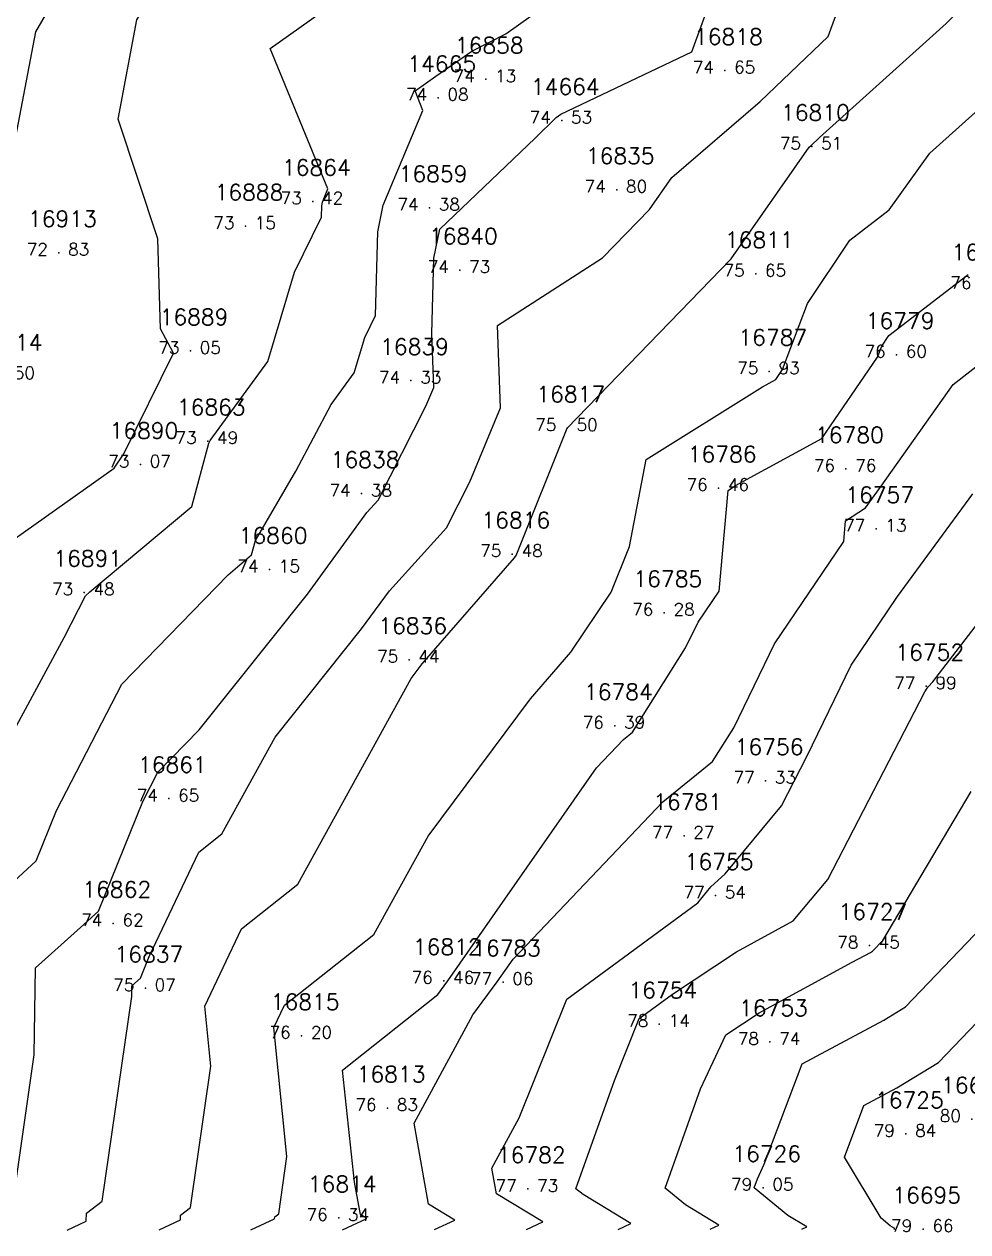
# Model space of a CAD drawing. Header units: millimetres. Extents: x 1412565 to 1412813, y 4931476 to 4931699.
# Drawn here: x 1412592.42 to 1412607.69, y 4931476.32 to 4931495.87 of the extents above; entities that cross this region are included whole.
import ezdxf
from ezdxf.enums import TextEntityAlignment as Align

# ---------------------------------------------------------------- set-up
doc = ezdxf.new("R2010")
doc.units = ezdxf.units.MM
for name, color, linetype in [('CIVIL', 50, 'Continuous'), ('CIVIL-DRAW', 80, 'Continuous'), ('CIVIL-NONAME', 130, 'Continuous'), ('CIVIL-TEXT', 240, 'Continuous'), ('CIVIL-Z', 50, 'Continuous'), ('Tcontours0', 7, 'Continuous'), ('Tcontours1', 7, 'Continuous'), ('Tcontours2', 7, 'Continuous')]:
    doc.layers.add(name, color=color, linetype=linetype)
doc.styles.add('CIVILCADMAIN', font='TXT.SHX')
doc.styles.get("Standard").update_dxf_attribs({"font": 'arial.ttf'})

# ---------------------------------------------------------------- blocks, each defined once
blk = doc.blocks.new('CIVIL-ZZ')
at = {"layer": 'CIVIL-DRAW'}
blk.add_point((0, 0), dxfattribs=at)
at = {"layer": 'CIVIL-NONAME'}
blk.add_attdef('NAME', text='', height=1.8, dxfattribs=at).set_placement((0, 2.1), align=Align.CENTER)
at = {"layer": 'CIVIL-TEXT', "flags": 8}
blk.add_attdef('TEXT', text='', height=2, dxfattribs=at).set_placement((0.2, -3.3), align=Align.CENTER)
at = {"layer": 'CIVIL-Z'}
blk.add_attdef('Z1', text='', height=1.6, dxfattribs=at).set_placement((-0.75, -0.225), align=Align.RIGHT)
blk.add_attdef('Z2', (0.75, -0.225), '', height=1.6, dxfattribs=at)

msp = doc.modelspace()

# ---------------------------------------------------------------- linework, layer by layer
at = {"layer": 'Tcontours0', "elevation": 75}
msp.add_lwpolyline([(1412593.114, 4931476.344), (1412593.422, 4931476.487), (1412593.425, 4931476.616), (1412593.683, 4931476.811), (1412594.159, 4931480.127), (1412594.162, 4931480.301), (1412594.299, 4931480.423), (1412594.443, 4931480.772), (1412595.245, 4931482.463), (1412595.62, 4931482.76), (1412596.483, 4931484.327), (1412597.879, 4931486.078), (1412598.33, 4931486.697), (1412599.255, 4931487.718), (1412599.635, 4931488.463), (1412600.129, 4931489.659), (1412600.08, 4931490.992), (1412601.781, 4931492.087), (1412602.539, 4931492.87), (1412602.9, 4931493.387), (1412604.334, 4931494.619), (1412605.435, 4931495.675), (1412606.073, 4931497.438)], dxfattribs=at)
at = {"layer": 'Tcontours1'}
for points, elevation in [([(1412592.277, 4931487.551), (1412593.877, 4931488.684), (1412594.03, 4931488.916), (1412594.836, 4931490.543), (1412594.626, 4931490.941), (1412594.584, 4931492.398), (1412593.938, 4931494.335), (1412594.244, 4931495.94), (1412594.349, 4931496.122), (1412595.49, 4931497.85), (1412595.009, 4931502.071), (1412594.974, 4931502.275), (1412594.906, 4931502.84), (1412594.62, 4931504.447), (1412593.98, 4931505.691), (1412593.521, 4931507.639), (1412592.647, 4931508.608), (1412591.989, 4931509.127)], 73), ([(1412591.125, 4931480.954), (1412592.614, 4931482.323), (1412592.944, 4931483.136), (1412593.999, 4931485.186), (1412595.718, 4931486.957), (1412596.1, 4931487.276), (1412596.163, 4931487.513), (1412596.817, 4931488.633), (1412597.387, 4931489.715), (1412597.76, 4931490.224), (1412597.931, 4931490.799), (1412598.103, 4931491.152), (1412598.144, 4931492.509), (1412598.232, 4931492.94), (1412598.874, 4931494.476), (1412598.745, 4931494.79), (1412599.083, 4931495.031), (1412599.665, 4931495.436), (1412600.217, 4931495.717), (1412600.83, 4931496.154)], 74), ([(1412596.088, 4931476.347), (1412596.473, 4931476.527), (1412596.474, 4931476.559), (1412596.539, 4931476.609), (1412596.672, 4931477.536), (1412596.462, 4931479.626), (1412596.633, 4931479.985), (1412598.079, 4931481.13), (1412598.957, 4931482.725), (1412600.613, 4931484.949), (1412601.269, 4931485.701), (1412601.919, 4931486.673), (1412602.216, 4931487.413), (1412602.486, 4931488.825), (1412604.372, 4931490), (1412604.585, 4931490.117), (1412604.695, 4931490.278), (1412605.1, 4931491.347), (1412605.786, 4931492.375), (1412606.422, 4931492.865), (1412607.078, 4931493.781), (1412608.126, 4931494.723)], 76), ([(1412599.061, 4931476.351), (1412599.391, 4931476.504), (1412598.963, 4931476.763), (1412598.729, 4931478.073), (1412599.682, 4931479.828), (1412600.074, 4931480.362), (1412600.332, 4931480.732), (1412602.756, 4931483.276), (1412603.563, 4931483.932), (1412603.905, 4931484.475), (1412604.565, 4931485.839), (1412605.685, 4931487.492), (1412605.715, 4931487.828), (1412606.038, 4931488.041), (1412606.291, 4931488.392), (1412607.457, 4931490.039), (1412608.438, 4931490.801)], 77), ([(1412602.034, 4931476.354), (1412602.24, 4931476.45), (1412601.465, 4931476.919), (1412601.349, 4931477.014), (1412601.973, 4931478.768), (1412602.372, 4931479.768), (1412602.912, 4931480.165), (1412603.947, 4931480.851), (1412604.869, 4931481.351), (1412605.425, 4931482.023), (1412607, 4931485.059), (1412607.034, 4931485.117), (1412607.05, 4931485.141), (1412607.129, 4931485.221), (1412609.828, 4931488.736)], 78), ([(1412605.008, 4931476.358), (1412605.089, 4931476.396), (1412604.781, 4931476.582), (1412604.236, 4931477.029), (1412604.288, 4931477.176), (1412604.398, 4931477.411), (1412605.01, 4931479.038), (1412606.333, 4931479.743), (1412606.685, 4931479.959), (1412608.417, 4931481.768)], 79)]:
    msp.add_lwpolyline(points, dxfattribs=dict(at, elevation=elevation))
at = {"layer": 'Tcontours2'}
for points, elevation in [([(1412591.555, 4931483.15), (1412593.066, 4931485.938), (1412593.413, 4931486.613), (1412593.48, 4931486.681), (1412595.132, 4931488.063), (1412595.405, 4931489.088), (1412595.418, 4931489.11), (1412595.429, 4931489.132), (1412596.365, 4931490.411), (1412596.795, 4931491.858), (1412597.23, 4931492.745), (1412597.235, 4931492.932), (1412597.248, 4931492.992), (1412597.336, 4931493.204), (1412596.403, 4931495.48), (1412598.46, 4931496.947), (1412598.62, 4931497.109), (1412599.188, 4931500.161), (1412599.117, 4931500.468), (1412598.624, 4931503.615), (1412598.389, 4931504.033), (1412596.927, 4931505.39), (1412596.66, 4931508.513)], 73.5), ([(1412588.715, 4931484.819), (1412588.771, 4931485.077), (1412589.172, 4931485.91), (1412590.673, 4931488.027), (1412590.646, 4931488.566), (1412592.1, 4931490.17), (1412591.438, 4931491.969), (1412591.811, 4931493.082), (1412592.282, 4931494.047), (1412592.607, 4931495.748), (1412593.114, 4931496.63), (1412593.179, 4931496.727), (1412593.088, 4931498.929), (1412592.9, 4931500.577), (1412592.737, 4931501.507), (1412592.593, 4931502.708), (1412591.888, 4931503.1), (1412591.1, 4931505.093), (1412590.945, 4931505.975), (1412590.017, 4931506.609), (1412589.392, 4931507.103), (1412588.434, 4931506.524)], 72.5), ([(1412592.255, 4931476.912), (1412592.58, 4931479.179), (1412592.604, 4931480.593), (1412593.331, 4931481.241), (1412593.619, 4931481.506), (1412594.341, 4931483.285), (1412594.584, 4931483.758), (1412595.249, 4931484.443), (1412597.003, 4931486.644), (1412597.967, 4931487.965), (1412598.146, 4931488.163), (1412598.922, 4931489.685), (1412599.048, 4931489.988), (1412599.016, 4931490.861), (1412599.052, 4931492.085), (1412599.148, 4931492.554), (1412600.692, 4931494.028), (1412601.028, 4931494.36), (1412601.104, 4931494.414), (1412603.224, 4931495.425), (1412604.565, 4931499.098)], 74.5), ([(1412594.601, 4931476.346), (1412594.947, 4931476.507), (1412594.949, 4931476.587), (1412595.111, 4931476.71), (1412595.44, 4931479), (1412595.343, 4931479.967), (1412595.939, 4931481.224), (1412596.85, 4931481.945), (1412598.683, 4931485.274), (1412598.86, 4931485.512), (1412600.356, 4931487.229), (1412600.381, 4931487.266), (1412601.21, 4931489.33), (1412603.863, 4931492.07), (1412605.125, 4931493.88), (1412605.154, 4931493.904), (1412605.291, 4931494.036), (1412607.345, 4931495.882), (1412607.992, 4931496.538)], 75.5), ([(1412597.574, 4931476.349), (1412597.966, 4931476.531), (1412597.862, 4931476.594), (1412597.768, 4931477.121), (1412597.572, 4931478.933), (1412599.112, 4931480.157), (1412599.274, 4931480.379), (1412601.683, 4931483.829), (1412602.12, 4931484.287), (1412602.266, 4931484.406), (1412603.124, 4931485.77), (1412603.326, 4931486.187), (1412603.668, 4931486.692), (1412603.812, 4931488.321), (1412603.935, 4931488.401), (1412605.332, 4931489.165), (1412606.233, 4931490.48), (1412606.3, 4931490.658), (1412606.414, 4931490.829), (1412607.7, 4931491.818)], 76.5), ([(1412600.548, 4931476.352), (1412600.815, 4931476.477), (1412600.064, 4931476.932), (1412599.99, 4931477.345), (1412600.433, 4931478.16), (1412601.201, 4931480.083), (1412603.323, 4931481.643), (1412603.534, 4931481.904), (1412603.764, 4931482.114), (1412604.675, 4931483.215), (1412605.09, 4931484.014), (1412605.805, 4931485.491), (1412606.558, 4931486.603), (1412607.773, 4931488.264)], 77.5), ([(1412603.521, 4931476.356), (1412603.665, 4931476.423), (1412603.123, 4931476.751), (1412602.792, 4931477.022), (1412603.365, 4931478.632), (1412603.774, 4931479.506), (1412604.314, 4931479.864), (1412605.822, 4931480.681), (1412606.121, 4931480.84), (1412606.153, 4931480.86), (1412606.32, 4931481.034), (1412607.746, 4931483.445)], 78.5), ([(1412606.494, 4931476.359), (1412606.514, 4931476.369), (1412606.439, 4931476.414), (1412606.291, 4931476.536), (1412605.696, 4931477.526), (1412606.01, 4931478.361), (1412606.546, 4931478.646), (1412607.217, 4931479.059), (1412608.092, 4931479.972)], 79.5)]:
    msp.add_lwpolyline(points, dxfattribs=dict(at, elevation=elevation))

# ---------------------------------------------------------------- block references
at = {"layer": 'CIVIL'}
ref = msp.add_blockref('CIVIL-ZZ', (1412603.76, 4931495.12, 74.65), dxfattribs=dict(at, xscale=0.2, yscale=0.2))
ref.add_attrib('Z2', '65', (1412603.91, 4931495.075), dxfattribs={"layer": 'CIVIL-Z', "height": 0.2, "style": 'CIVILCADMAIN'})
ref.add_attrib('Z1', '74', (1412603.24, 4931495.075), dxfattribs={"layer": 'CIVIL-Z', "height": 0.2, "style": 'CIVILCADMAIN'})
ref.add_attrib('NAME', '16818', (1412603.26, 4931495.54), dxfattribs={"layer": 'CIVIL-NONAME', "height": 0.26, "style": 'CIVILCADMAIN'})
ref = msp.add_blockref('CIVIL-ZZ', (1412599.89, 4931494.98, 74.13), dxfattribs=dict(at, xscale=0.2, yscale=0.2))
ref.add_attrib('Z2', '13', (1412600.04, 4931494.935), dxfattribs={"layer": 'CIVIL-Z', "height": 0.2, "style": 'CIVILCADMAIN'})
ref.add_attrib('Z1', '74', (1412599.37, 4931494.935), dxfattribs={"layer": 'CIVIL-Z', "height": 0.2, "style": 'CIVILCADMAIN'})
ref.add_attrib('NAME', '16858', (1412599.39, 4931495.4), dxfattribs={"layer": 'CIVIL-NONAME', "height": 0.26, "style": 'CIVILCADMAIN'})
ref = msp.add_blockref('CIVIL-ZZ', (1412599.12, 4931494.68, 74.08), dxfattribs=dict(at, xscale=0.2, yscale=0.2))
ref.add_attrib('Z2', '08', (1412599.27, 4931494.635), dxfattribs={"layer": 'CIVIL-Z', "height": 0.2, "style": 'CIVILCADMAIN'})
ref.add_attrib('Z1', '74', (1412598.6, 4931494.635), dxfattribs={"layer": 'CIVIL-Z', "height": 0.2, "style": 'CIVILCADMAIN'})
ref.add_attrib('NAME', '14665', (1412598.62, 4931495.1), dxfattribs={"layer": 'CIVIL-NONAME', "height": 0.26, "style": 'CIVILCADMAIN'})
ref = msp.add_blockref('CIVIL-ZZ', (1412601.12, 4931494.31, 74.53), dxfattribs=dict(at, xscale=0.2, yscale=0.2))
ref.add_attrib('Z2', '53', (1412601.27, 4931494.265), dxfattribs={"layer": 'CIVIL-Z', "height": 0.2, "style": 'CIVILCADMAIN'})
ref.add_attrib('Z1', '74', (1412600.6, 4931494.265), dxfattribs={"layer": 'CIVIL-Z', "height": 0.2, "style": 'CIVILCADMAIN'})
ref.add_attrib('NAME', '14664', (1412600.62, 4931494.73), dxfattribs={"layer": 'CIVIL-NONAME', "height": 0.26, "style": 'CIVILCADMAIN'})
ref = msp.add_blockref('CIVIL-ZZ', (1412605.17, 4931493.89, 75.51), dxfattribs=dict(at, xscale=0.2, yscale=0.2))
ref.add_attrib('Z2', '51', (1412605.32, 4931493.845), dxfattribs={"layer": 'CIVIL-Z', "height": 0.2, "style": 'CIVILCADMAIN'})
ref.add_attrib('Z1', '75', (1412604.65, 4931493.845), dxfattribs={"layer": 'CIVIL-Z', "height": 0.2, "style": 'CIVILCADMAIN'})
ref.add_attrib('NAME', '16810', (1412604.67, 4931494.31), dxfattribs={"layer": 'CIVIL-NONAME', "height": 0.26, "style": 'CIVILCADMAIN'})
ref = msp.add_blockref('CIVIL-ZZ', (1412602.01, 4931493.19, 74.8), dxfattribs=dict(at, xscale=0.2, yscale=0.2))
ref.add_attrib('Z2', '80', (1412602.16, 4931493.145), dxfattribs={"layer": 'CIVIL-Z', "height": 0.2, "style": 'CIVILCADMAIN'})
ref.add_attrib('Z1', '74', (1412601.49, 4931493.145), dxfattribs={"layer": 'CIVIL-Z', "height": 0.2, "style": 'CIVILCADMAIN'})
ref.add_attrib('NAME', '16835', (1412601.51, 4931493.61), dxfattribs={"layer": 'CIVIL-NONAME', "height": 0.26, "style": 'CIVILCADMAIN'})
ref = msp.add_blockref('CIVIL-ZZ', (1412597.09, 4931493, 73.42), dxfattribs=dict(at, xscale=0.2, yscale=0.2))
ref.add_attrib('Z2', '42', (1412597.24, 4931492.955), dxfattribs={"layer": 'CIVIL-Z', "height": 0.2, "style": 'CIVILCADMAIN'})
ref.add_attrib('Z1', '73', (1412596.57, 4931492.955), dxfattribs={"layer": 'CIVIL-Z', "height": 0.2, "style": 'CIVILCADMAIN'})
ref.add_attrib('NAME', '16864', (1412596.59, 4931493.42), dxfattribs={"layer": 'CIVIL-NONAME', "height": 0.26, "style": 'CIVILCADMAIN'})
ref = msp.add_blockref('CIVIL-ZZ', (1412598.98, 4931492.9, 74.38), dxfattribs=dict(at, xscale=0.2, yscale=0.2))
ref.add_attrib('Z2', '38', (1412599.13, 4931492.855), dxfattribs={"layer": 'CIVIL-Z', "height": 0.2, "style": 'CIVILCADMAIN'})
ref.add_attrib('Z1', '74', (1412598.46, 4931492.855), dxfattribs={"layer": 'CIVIL-Z', "height": 0.2, "style": 'CIVILCADMAIN'})
ref.add_attrib('NAME', '16859', (1412598.48, 4931493.32), dxfattribs={"layer": 'CIVIL-NONAME', "height": 0.26, "style": 'CIVILCADMAIN'})
ref = msp.add_blockref('CIVIL-ZZ', (1412596, 4931492.6, 73.15), dxfattribs=dict(at, xscale=0.2, yscale=0.2))
ref.add_attrib('Z2', '15', (1412596.15, 4931492.555), dxfattribs={"layer": 'CIVIL-Z', "height": 0.2, "style": 'CIVILCADMAIN'})
ref.add_attrib('Z1', '73', (1412595.48, 4931492.555), dxfattribs={"layer": 'CIVIL-Z', "height": 0.2, "style": 'CIVILCADMAIN'})
ref.add_attrib('NAME', '16888', (1412595.5, 4931493.02), dxfattribs={"layer": 'CIVIL-NONAME', "height": 0.26, "style": 'CIVILCADMAIN'})
ref = msp.add_blockref('CIVIL-ZZ', (1412592.98, 4931492.17, 72.83), dxfattribs=dict(at, xscale=0.2, yscale=0.2))
ref.add_attrib('Z2', '83', (1412593.13, 4931492.125), dxfattribs={"layer": 'CIVIL-Z', "height": 0.2, "style": 'CIVILCADMAIN'})
ref.add_attrib('Z1', '72', (1412592.46, 4931492.125), dxfattribs={"layer": 'CIVIL-Z', "height": 0.2, "style": 'CIVILCADMAIN'})
ref.add_attrib('NAME', '16913', (1412592.48, 4931492.59), dxfattribs={"layer": 'CIVIL-NONAME', "height": 0.26, "style": 'CIVILCADMAIN'})
ref = msp.add_blockref('CIVIL-ZZ', (1412599.47, 4931491.89, 74.73), dxfattribs=dict(at, xscale=0.2, yscale=0.2))
ref.add_attrib('Z2', '73', (1412599.62, 4931491.845), dxfattribs={"layer": 'CIVIL-Z', "height": 0.2, "style": 'CIVILCADMAIN'})
ref.add_attrib('Z1', '74', (1412598.95, 4931491.845), dxfattribs={"layer": 'CIVIL-Z', "height": 0.2, "style": 'CIVILCADMAIN'})
ref.add_attrib('NAME', '16840', (1412598.97, 4931492.31), dxfattribs={"layer": 'CIVIL-NONAME', "height": 0.26, "style": 'CIVILCADMAIN'})
ref = msp.add_blockref('CIVIL-ZZ', (1412604.26, 4931491.83, 75.65), dxfattribs=dict(at, xscale=0.2, yscale=0.2))
ref.add_attrib('Z2', '65', (1412604.41, 4931491.785), dxfattribs={"layer": 'CIVIL-Z', "height": 0.2, "style": 'CIVILCADMAIN'})
ref.add_attrib('Z1', '75', (1412603.74, 4931491.785), dxfattribs={"layer": 'CIVIL-Z', "height": 0.2, "style": 'CIVILCADMAIN'})
ref.add_attrib('NAME', '16811', (1412603.76, 4931492.25), dxfattribs={"layer": 'CIVIL-NONAME', "height": 0.26, "style": 'CIVILCADMAIN'})
ref = msp.add_blockref('CIVIL-ZZ', (1412607.93, 4931491.63, 76.59), dxfattribs=dict(at, xscale=0.2, yscale=0.2))
ref.add_attrib('Z2', '59', (1412608.08, 4931491.585), dxfattribs={"layer": 'CIVIL-Z', "height": 0.2, "style": 'CIVILCADMAIN'})
ref.add_attrib('Z1', '76', (1412607.41, 4931491.585), dxfattribs={"layer": 'CIVIL-Z', "height": 0.2, "style": 'CIVILCADMAIN'})
ref.add_attrib('NAME', '16758', (1412607.43, 4931492.05), dxfattribs={"layer": 'CIVIL-NONAME', "height": 0.26, "style": 'CIVILCADMAIN'})
ref = msp.add_blockref('CIVIL-ZZ', (1412595.11, 4931490.58, 73.05), dxfattribs=dict(at, xscale=0.2, yscale=0.2))
ref.add_attrib('Z2', '05', (1412595.26, 4931490.535), dxfattribs={"layer": 'CIVIL-Z', "height": 0.2, "style": 'CIVILCADMAIN'})
ref.add_attrib('Z1', '73', (1412594.59, 4931490.535), dxfattribs={"layer": 'CIVIL-Z', "height": 0.2, "style": 'CIVILCADMAIN'})
ref.add_attrib('NAME', '16889', (1412594.61, 4931491), dxfattribs={"layer": 'CIVIL-NONAME', "height": 0.26, "style": 'CIVILCADMAIN'})
ref = msp.add_blockref('CIVIL-ZZ', (1412606.54, 4931490.52, 76.6), dxfattribs=dict(at, xscale=0.2, yscale=0.2))
ref.add_attrib('Z2', '60', (1412606.69, 4931490.475), dxfattribs={"layer": 'CIVIL-Z', "height": 0.2, "style": 'CIVILCADMAIN'})
ref.add_attrib('Z1', '76', (1412606.02, 4931490.475), dxfattribs={"layer": 'CIVIL-Z', "height": 0.2, "style": 'CIVILCADMAIN'})
ref.add_attrib('NAME', '16779', (1412606.04, 4931490.94), dxfattribs={"layer": 'CIVIL-NONAME', "height": 0.26, "style": 'CIVILCADMAIN'})
ref = msp.add_blockref('CIVIL-ZZ', (1412604.48, 4931490.25, 75.93), dxfattribs=dict(at, xscale=0.2, yscale=0.2))
ref.add_attrib('Z2', '93', (1412604.63, 4931490.205), dxfattribs={"layer": 'CIVIL-Z', "height": 0.2, "style": 'CIVILCADMAIN'})
ref.add_attrib('Z1', '75', (1412603.96, 4931490.205), dxfattribs={"layer": 'CIVIL-Z', "height": 0.2, "style": 'CIVILCADMAIN'})
ref.add_attrib('NAME', '16787', (1412603.98, 4931490.67), dxfattribs={"layer": 'CIVIL-NONAME', "height": 0.26, "style": 'CIVILCADMAIN'})
ref = msp.add_blockref('CIVIL-ZZ', (1412592.1, 4931490.17, 72.5), dxfattribs=dict(at, xscale=0.2, yscale=0.2))
ref.add_attrib('Z2', '50', (1412592.25, 4931490.125), dxfattribs={"layer": 'CIVIL-Z', "height": 0.2, "style": 'CIVILCADMAIN'})
ref.add_attrib('Z1', '72', (1412591.58, 4931490.125), dxfattribs={"layer": 'CIVIL-Z', "height": 0.2, "style": 'CIVILCADMAIN'})
ref.add_attrib('NAME', '16914', (1412591.6, 4931490.59), dxfattribs={"layer": 'CIVIL-NONAME', "height": 0.26, "style": 'CIVILCADMAIN'})
ref = msp.add_blockref('CIVIL-ZZ', (1412598.68, 4931490.1, 74.33), dxfattribs=dict(at, xscale=0.2, yscale=0.2))
ref.add_attrib('Z2', '33', (1412598.83, 4931490.055), dxfattribs={"layer": 'CIVIL-Z', "height": 0.2, "style": 'CIVILCADMAIN'})
ref.add_attrib('Z1', '74', (1412598.16, 4931490.055), dxfattribs={"layer": 'CIVIL-Z', "height": 0.2, "style": 'CIVILCADMAIN'})
ref.add_attrib('NAME', '16839', (1412598.18, 4931490.52), dxfattribs={"layer": 'CIVIL-NONAME', "height": 0.26, "style": 'CIVILCADMAIN'})
ref = msp.add_blockref('CIVIL-ZZ', (1412601.21, 4931489.33, 75.5), dxfattribs=dict(at, xscale=0.2, yscale=0.2))
ref.add_attrib('Z2', '50', (1412601.36, 4931489.285), dxfattribs={"layer": 'CIVIL-Z', "height": 0.2, "style": 'CIVILCADMAIN'})
ref.add_attrib('Z1', '75', (1412600.69, 4931489.285), dxfattribs={"layer": 'CIVIL-Z', "height": 0.2, "style": 'CIVILCADMAIN'})
ref.add_attrib('NAME', '16817', (1412600.71, 4931489.75), dxfattribs={"layer": 'CIVIL-NONAME', "height": 0.26, "style": 'CIVILCADMAIN'})
ref = msp.add_blockref('CIVIL-ZZ', (1412595.39, 4931489.12, 73.49), dxfattribs=dict(at, xscale=0.2, yscale=0.2))
ref.add_attrib('Z2', '49', (1412595.54, 4931489.075), dxfattribs={"layer": 'CIVIL-Z', "height": 0.2, "style": 'CIVILCADMAIN'})
ref.add_attrib('Z1', '73', (1412594.87, 4931489.075), dxfattribs={"layer": 'CIVIL-Z', "height": 0.2, "style": 'CIVILCADMAIN'})
ref.add_attrib('NAME', '16863', (1412594.89, 4931489.54), dxfattribs={"layer": 'CIVIL-NONAME', "height": 0.26, "style": 'CIVILCADMAIN'})
ref = msp.add_blockref('CIVIL-ZZ', (1412594.3, 4931488.74, 73.07), dxfattribs=dict(at, xscale=0.2, yscale=0.2))
ref.add_attrib('Z2', '07', (1412594.45, 4931488.695), dxfattribs={"layer": 'CIVIL-Z', "height": 0.2, "style": 'CIVILCADMAIN'})
ref.add_attrib('Z1', '73', (1412593.78, 4931488.695), dxfattribs={"layer": 'CIVIL-Z', "height": 0.2, "style": 'CIVILCADMAIN'})
ref.add_attrib('NAME', '16890', (1412593.8, 4931489.16), dxfattribs={"layer": 'CIVIL-NONAME', "height": 0.26, "style": 'CIVILCADMAIN'})
ref = msp.add_blockref('CIVIL-ZZ', (1412605.72, 4931488.67, 76.76), dxfattribs=dict(at, xscale=0.2, yscale=0.2))
ref.add_attrib('Z2', '76', (1412605.87, 4931488.625), dxfattribs={"layer": 'CIVIL-Z', "height": 0.2, "style": 'CIVILCADMAIN'})
ref.add_attrib('Z1', '76', (1412605.2, 4931488.625), dxfattribs={"layer": 'CIVIL-Z', "height": 0.2, "style": 'CIVILCADMAIN'})
ref.add_attrib('NAME', '16780', (1412605.22, 4931489.09), dxfattribs={"layer": 'CIVIL-NONAME', "height": 0.26, "style": 'CIVILCADMAIN'})
ref = msp.add_blockref('CIVIL-ZZ', (1412597.88, 4931488.27, 74.38), dxfattribs=dict(at, xscale=0.2, yscale=0.2))
ref.add_attrib('Z2', '38', (1412598.03, 4931488.225), dxfattribs={"layer": 'CIVIL-Z', "height": 0.2, "style": 'CIVILCADMAIN'})
ref.add_attrib('Z1', '74', (1412597.36, 4931488.225), dxfattribs={"layer": 'CIVIL-Z', "height": 0.2, "style": 'CIVILCADMAIN'})
ref.add_attrib('NAME', '16838', (1412597.38, 4931488.69), dxfattribs={"layer": 'CIVIL-NONAME', "height": 0.26, "style": 'CIVILCADMAIN'})
ref = msp.add_blockref('CIVIL-ZZ', (1412603.66, 4931488.36, 76.46), dxfattribs=dict(at, xscale=0.2, yscale=0.2))
ref.add_attrib('Z2', '46', (1412603.81, 4931488.315), dxfattribs={"layer": 'CIVIL-Z', "height": 0.2, "style": 'CIVILCADMAIN'})
ref.add_attrib('Z1', '76', (1412603.14, 4931488.315), dxfattribs={"layer": 'CIVIL-Z', "height": 0.2, "style": 'CIVILCADMAIN'})
ref.add_attrib('NAME', '16786', (1412603.16, 4931488.78), dxfattribs={"layer": 'CIVIL-NONAME', "height": 0.26, "style": 'CIVILCADMAIN'})
ref = msp.add_blockref('CIVIL-ZZ', (1412606.21, 4931487.7, 77.13), dxfattribs=dict(at, xscale=0.2, yscale=0.2))
ref.add_attrib('Z2', '13', (1412606.36, 4931487.655), dxfattribs={"layer": 'CIVIL-Z', "height": 0.2, "style": 'CIVILCADMAIN'})
ref.add_attrib('Z1', '77', (1412605.69, 4931487.655), dxfattribs={"layer": 'CIVIL-Z', "height": 0.2, "style": 'CIVILCADMAIN'})
ref.add_attrib('NAME', '16757', (1412605.71, 4931488.12), dxfattribs={"layer": 'CIVIL-NONAME', "height": 0.26, "style": 'CIVILCADMAIN'})
ref = msp.add_blockref('CIVIL-ZZ', (1412600.32, 4931487.29, 75.48), dxfattribs=dict(at, xscale=0.2, yscale=0.2))
ref.add_attrib('Z2', '48', (1412600.47, 4931487.245), dxfattribs={"layer": 'CIVIL-Z', "height": 0.2, "style": 'CIVILCADMAIN'})
ref.add_attrib('Z1', '75', (1412599.8, 4931487.245), dxfattribs={"layer": 'CIVIL-Z', "height": 0.2, "style": 'CIVILCADMAIN'})
ref.add_attrib('NAME', '16816', (1412599.82, 4931487.71), dxfattribs={"layer": 'CIVIL-NONAME', "height": 0.26, "style": 'CIVILCADMAIN'})
ref = msp.add_blockref('CIVIL-ZZ', (1412596.39, 4931487.04, 74.15), dxfattribs=dict(at, xscale=0.2, yscale=0.2))
ref.add_attrib('Z2', '15', (1412596.54, 4931486.995), dxfattribs={"layer": 'CIVIL-Z', "height": 0.2, "style": 'CIVILCADMAIN'})
ref.add_attrib('Z1', '74', (1412595.87, 4931486.995), dxfattribs={"layer": 'CIVIL-Z', "height": 0.2, "style": 'CIVILCADMAIN'})
ref.add_attrib('NAME', '16860', (1412595.89, 4931487.46), dxfattribs={"layer": 'CIVIL-NONAME', "height": 0.26, "style": 'CIVILCADMAIN'})
ref = msp.add_blockref('CIVIL-ZZ', (1412593.39, 4931486.67, 73.48), dxfattribs=dict(at, xscale=0.2, yscale=0.2))
ref.add_attrib('Z2', '48', (1412593.54, 4931486.625), dxfattribs={"layer": 'CIVIL-Z', "height": 0.2, "style": 'CIVILCADMAIN'})
ref.add_attrib('Z1', '73', (1412592.87, 4931486.625), dxfattribs={"layer": 'CIVIL-Z', "height": 0.2, "style": 'CIVILCADMAIN'})
ref.add_attrib('NAME', '16891', (1412592.89, 4931487.09), dxfattribs={"layer": 'CIVIL-NONAME', "height": 0.26, "style": 'CIVILCADMAIN'})
ref = msp.add_blockref('CIVIL-ZZ', (1412602.78, 4931486.34, 76.28), dxfattribs=dict(at, xscale=0.2, yscale=0.2))
ref.add_attrib('Z2', '28', (1412602.93, 4931486.295), dxfattribs={"layer": 'CIVIL-Z', "height": 0.2, "style": 'CIVILCADMAIN'})
ref.add_attrib('Z1', '76', (1412602.26, 4931486.295), dxfattribs={"layer": 'CIVIL-Z', "height": 0.2, "style": 'CIVILCADMAIN'})
ref.add_attrib('NAME', '16785', (1412602.28, 4931486.76), dxfattribs={"layer": 'CIVIL-NONAME', "height": 0.26, "style": 'CIVILCADMAIN'})
ref = msp.add_blockref('CIVIL-ZZ', (1412598.65, 4931485.58, 75.44), dxfattribs=dict(at, xscale=0.2, yscale=0.2))
ref.add_attrib('Z2', '44', (1412598.8, 4931485.535), dxfattribs={"layer": 'CIVIL-Z', "height": 0.2, "style": 'CIVILCADMAIN'})
ref.add_attrib('Z1', '75', (1412598.13, 4931485.535), dxfattribs={"layer": 'CIVIL-Z', "height": 0.2, "style": 'CIVILCADMAIN'})
ref.add_attrib('NAME', '16836', (1412598.15, 4931486), dxfattribs={"layer": 'CIVIL-NONAME', "height": 0.26, "style": 'CIVILCADMAIN'})
ref = msp.add_blockref('CIVIL-ZZ', (1412607.02, 4931485.15, 77.99), dxfattribs=dict(at, xscale=0.2, yscale=0.2))
ref.add_attrib('Z2', '99', (1412607.17, 4931485.105), dxfattribs={"layer": 'CIVIL-Z', "height": 0.2, "style": 'CIVILCADMAIN'})
ref.add_attrib('Z1', '77', (1412606.5, 4931485.105), dxfattribs={"layer": 'CIVIL-Z', "height": 0.2, "style": 'CIVILCADMAIN'})
ref.add_attrib('NAME', '16752', (1412606.52, 4931485.57), dxfattribs={"layer": 'CIVIL-NONAME', "height": 0.26, "style": 'CIVILCADMAIN'})
ref = msp.add_blockref('CIVIL-ZZ', (1412601.98, 4931484.51, 76.39), dxfattribs=dict(at, xscale=0.2, yscale=0.2))
ref.add_attrib('Z2', '39', (1412602.13, 4931484.465), dxfattribs={"layer": 'CIVIL-Z', "height": 0.2, "style": 'CIVILCADMAIN'})
ref.add_attrib('Z1', '76', (1412601.46, 4931484.465), dxfattribs={"layer": 'CIVIL-Z', "height": 0.2, "style": 'CIVILCADMAIN'})
ref.add_attrib('NAME', '16784', (1412601.48, 4931484.93), dxfattribs={"layer": 'CIVIL-NONAME', "height": 0.26, "style": 'CIVILCADMAIN'})
ref = msp.add_blockref('CIVIL-ZZ', (1412604.42, 4931483.62, 77.33), dxfattribs=dict(at, xscale=0.2, yscale=0.2))
ref.add_attrib('Z2', '33', (1412604.57, 4931483.575), dxfattribs={"layer": 'CIVIL-Z', "height": 0.2, "style": 'CIVILCADMAIN'})
ref.add_attrib('Z1', '77', (1412603.9, 4931483.575), dxfattribs={"layer": 'CIVIL-Z', "height": 0.2, "style": 'CIVILCADMAIN'})
ref.add_attrib('NAME', '16756', (1412603.92, 4931484.04), dxfattribs={"layer": 'CIVIL-NONAME', "height": 0.26, "style": 'CIVILCADMAIN'})
ref = msp.add_blockref('CIVIL-ZZ', (1412594.76, 4931483.33, 74.65), dxfattribs=dict(at, xscale=0.2, yscale=0.2))
ref.add_attrib('Z2', '65', (1412594.91, 4931483.285), dxfattribs={"layer": 'CIVIL-Z', "height": 0.2, "style": 'CIVILCADMAIN'})
ref.add_attrib('Z1', '74', (1412594.24, 4931483.285), dxfattribs={"layer": 'CIVIL-Z', "height": 0.2, "style": 'CIVILCADMAIN'})
ref.add_attrib('NAME', '16861', (1412594.26, 4931483.75), dxfattribs={"layer": 'CIVIL-NONAME', "height": 0.26, "style": 'CIVILCADMAIN'})
ref = msp.add_blockref('CIVIL-ZZ', (1412603.1, 4931482.73, 77.27), dxfattribs=dict(at, xscale=0.2, yscale=0.2))
ref.add_attrib('Z2', '27', (1412603.25, 4931482.685), dxfattribs={"layer": 'CIVIL-Z', "height": 0.2, "style": 'CIVILCADMAIN'})
ref.add_attrib('Z1', '77', (1412602.58, 4931482.685), dxfattribs={"layer": 'CIVIL-Z', "height": 0.2, "style": 'CIVILCADMAIN'})
ref.add_attrib('NAME', '16781', (1412602.6, 4931483.15), dxfattribs={"layer": 'CIVIL-NONAME', "height": 0.26, "style": 'CIVILCADMAIN'})
ref = msp.add_blockref('CIVIL-ZZ', (1412603.61, 4931481.76, 77.54), dxfattribs=dict(at, xscale=0.2, yscale=0.2))
ref.add_attrib('Z2', '54', (1412603.76, 4931481.715), dxfattribs={"layer": 'CIVIL-Z', "height": 0.2, "style": 'CIVILCADMAIN'})
ref.add_attrib('Z1', '77', (1412603.09, 4931481.715), dxfattribs={"layer": 'CIVIL-Z', "height": 0.2, "style": 'CIVILCADMAIN'})
ref.add_attrib('NAME', '16755', (1412603.11, 4931482.18), dxfattribs={"layer": 'CIVIL-NONAME', "height": 0.26, "style": 'CIVILCADMAIN'})
ref = msp.add_blockref('CIVIL-ZZ', (1412593.86, 4931481.31, 74.62), dxfattribs=dict(at, xscale=0.2, yscale=0.2))
ref.add_attrib('Z2', '62', (1412594.01, 4931481.265), dxfattribs={"layer": 'CIVIL-Z', "height": 0.2, "style": 'CIVILCADMAIN'})
ref.add_attrib('Z1', '74', (1412593.34, 4931481.265), dxfattribs={"layer": 'CIVIL-Z', "height": 0.2, "style": 'CIVILCADMAIN'})
ref.add_attrib('NAME', '16862', (1412593.36, 4931481.73), dxfattribs={"layer": 'CIVIL-NONAME', "height": 0.26, "style": 'CIVILCADMAIN'})
ref = msp.add_blockref('CIVIL-ZZ', (1412606.1, 4931480.95, 78.45), dxfattribs=dict(at, xscale=0.2, yscale=0.2))
ref.add_attrib('Z2', '45', (1412606.25, 4931480.905), dxfattribs={"layer": 'CIVIL-Z', "height": 0.2, "style": 'CIVILCADMAIN'})
ref.add_attrib('Z1', '78', (1412605.58, 4931480.905), dxfattribs={"layer": 'CIVIL-Z', "height": 0.2, "style": 'CIVILCADMAIN'})
ref.add_attrib('NAME', '16727', (1412605.6, 4931481.37), dxfattribs={"layer": 'CIVIL-NONAME', "height": 0.26, "style": 'CIVILCADMAIN'})
ref = msp.add_blockref('CIVIL-ZZ', (1412594.38, 4931480.26, 75.07), dxfattribs=dict(at, xscale=0.2, yscale=0.2))
ref.add_attrib('Z2', '07', (1412594.53, 4931480.215), dxfattribs={"layer": 'CIVIL-Z', "height": 0.2, "style": 'CIVILCADMAIN'})
ref.add_attrib('Z1', '75', (1412593.86, 4931480.215), dxfattribs={"layer": 'CIVIL-Z', "height": 0.2, "style": 'CIVILCADMAIN'})
ref.add_attrib('NAME', '16837', (1412593.88, 4931480.68), dxfattribs={"layer": 'CIVIL-NONAME', "height": 0.26, "style": 'CIVILCADMAIN'})
ref = msp.add_blockref('CIVIL-ZZ', (1412599.21, 4931480.38, 76.46), dxfattribs=dict(at, xscale=0.2, yscale=0.2))
ref.add_attrib('Z2', '46', (1412599.36, 4931480.335), dxfattribs={"layer": 'CIVIL-Z', "height": 0.2, "style": 'CIVILCADMAIN'})
ref.add_attrib('Z1', '76', (1412598.69, 4931480.335), dxfattribs={"layer": 'CIVIL-Z', "height": 0.2, "style": 'CIVILCADMAIN'})
ref.add_attrib('NAME', '16812', (1412598.71, 4931480.8), dxfattribs={"layer": 'CIVIL-NONAME', "height": 0.26, "style": 'CIVILCADMAIN'})
ref = msp.add_blockref('CIVIL-ZZ', (1412600.17, 4931480.36, 77.06), dxfattribs=dict(at, xscale=0.2, yscale=0.2))
ref.add_attrib('Z2', '06', (1412600.32, 4931480.315), dxfattribs={"layer": 'CIVIL-Z', "height": 0.2, "style": 'CIVILCADMAIN'})
ref.add_attrib('Z1', '77', (1412599.65, 4931480.315), dxfattribs={"layer": 'CIVIL-Z', "height": 0.2, "style": 'CIVILCADMAIN'})
ref.add_attrib('NAME', '16783', (1412599.67, 4931480.78), dxfattribs={"layer": 'CIVIL-NONAME', "height": 0.26, "style": 'CIVILCADMAIN'})
ref = msp.add_blockref('CIVIL-ZZ', (1412602.7, 4931479.68, 78.14), dxfattribs=dict(at, xscale=0.2, yscale=0.2))
ref.add_attrib('Z2', '14', (1412602.85, 4931479.635), dxfattribs={"layer": 'CIVIL-Z', "height": 0.2, "style": 'CIVILCADMAIN'})
ref.add_attrib('Z1', '78', (1412602.18, 4931479.635), dxfattribs={"layer": 'CIVIL-Z', "height": 0.2, "style": 'CIVILCADMAIN'})
ref.add_attrib('NAME', '16754', (1412602.2, 4931480.1), dxfattribs={"layer": 'CIVIL-NONAME', "height": 0.26, "style": 'CIVILCADMAIN'})
ref = msp.add_blockref('CIVIL-ZZ', (1412596.91, 4931479.49, 76.2), dxfattribs=dict(at, xscale=0.2, yscale=0.2))
ref.add_attrib('Z2', '20', (1412597.06, 4931479.445), dxfattribs={"layer": 'CIVIL-Z', "height": 0.2, "style": 'CIVILCADMAIN'})
ref.add_attrib('Z1', '76', (1412596.39, 4931479.445), dxfattribs={"layer": 'CIVIL-Z', "height": 0.2, "style": 'CIVILCADMAIN'})
ref.add_attrib('NAME', '16815', (1412596.41, 4931479.91), dxfattribs={"layer": 'CIVIL-NONAME', "height": 0.26, "style": 'CIVILCADMAIN'})
ref = msp.add_blockref('CIVIL-ZZ', (1412604.49, 4931479.39, 78.74), dxfattribs=dict(at, xscale=0.2, yscale=0.2))
ref.add_attrib('Z2', '74', (1412604.64, 4931479.345), dxfattribs={"layer": 'CIVIL-Z', "height": 0.2, "style": 'CIVILCADMAIN'})
ref.add_attrib('Z1', '78', (1412603.97, 4931479.345), dxfattribs={"layer": 'CIVIL-Z', "height": 0.2, "style": 'CIVILCADMAIN'})
ref.add_attrib('NAME', '16753', (1412603.99, 4931479.81), dxfattribs={"layer": 'CIVIL-NONAME', "height": 0.26, "style": 'CIVILCADMAIN'})
ref = msp.add_blockref('CIVIL-ZZ', (1412598.3, 4931478.32, 76.83), dxfattribs=dict(at, xscale=0.2, yscale=0.2))
ref.add_attrib('Z2', '83', (1412598.45, 4931478.275), dxfattribs={"layer": 'CIVIL-Z', "height": 0.2, "style": 'CIVILCADMAIN'})
ref.add_attrib('Z1', '76', (1412597.78, 4931478.275), dxfattribs={"layer": 'CIVIL-Z', "height": 0.2, "style": 'CIVILCADMAIN'})
ref.add_attrib('NAME', '16813', (1412597.8, 4931478.74), dxfattribs={"layer": 'CIVIL-NONAME', "height": 0.26, "style": 'CIVILCADMAIN'})
ref = msp.add_blockref('CIVIL-ZZ', (1412607.76, 4931478.14, 80.01), dxfattribs=dict(at, xscale=0.2, yscale=0.2))
ref.add_attrib('Z2', '01', (1412607.91, 4931478.095), dxfattribs={"layer": 'CIVIL-Z', "height": 0.2, "style": 'CIVILCADMAIN'})
ref.add_attrib('Z1', '80', (1412607.24, 4931478.095), dxfattribs={"layer": 'CIVIL-Z', "height": 0.2, "style": 'CIVILCADMAIN'})
ref.add_attrib('NAME', '16696', (1412607.26, 4931478.56), dxfattribs={"layer": 'CIVIL-NONAME', "height": 0.26, "style": 'CIVILCADMAIN'})
ref = msp.add_blockref('CIVIL-ZZ', (1412606.69, 4931477.9, 79.84), dxfattribs=dict(at, xscale=0.2, yscale=0.2))
ref.add_attrib('Z2', '84', (1412606.84, 4931477.855), dxfattribs={"layer": 'CIVIL-Z', "height": 0.2, "style": 'CIVILCADMAIN'})
ref.add_attrib('Z1', '79', (1412606.17, 4931477.855), dxfattribs={"layer": 'CIVIL-Z', "height": 0.2, "style": 'CIVILCADMAIN'})
ref.add_attrib('NAME', '16725', (1412606.19, 4931478.32), dxfattribs={"layer": 'CIVIL-NONAME', "height": 0.26, "style": 'CIVILCADMAIN'})
ref = msp.add_blockref('CIVIL-ZZ', (1412600.57, 4931477.01, 77.73), dxfattribs=dict(at, xscale=0.2, yscale=0.2))
ref.add_attrib('Z2', '73', (1412600.72, 4931476.965), dxfattribs={"layer": 'CIVIL-Z', "height": 0.2, "style": 'CIVILCADMAIN'})
ref.add_attrib('Z1', '77', (1412600.05, 4931476.965), dxfattribs={"layer": 'CIVIL-Z', "height": 0.2, "style": 'CIVILCADMAIN'})
ref.add_attrib('NAME', '16782', (1412600.07, 4931477.43), dxfattribs={"layer": 'CIVIL-NONAME', "height": 0.26, "style": 'CIVILCADMAIN'})
ref = msp.add_blockref('CIVIL-ZZ', (1412604.38, 4931477.03, 79.05), dxfattribs=dict(at, xscale=0.2, yscale=0.2))
ref.add_attrib('Z2', '05', (1412604.53, 4931476.985), dxfattribs={"layer": 'CIVIL-Z', "height": 0.2, "style": 'CIVILCADMAIN'})
ref.add_attrib('Z1', '79', (1412603.86, 4931476.985), dxfattribs={"layer": 'CIVIL-Z', "height": 0.2, "style": 'CIVILCADMAIN'})
ref.add_attrib('NAME', '16726', (1412603.88, 4931477.45), dxfattribs={"layer": 'CIVIL-NONAME', "height": 0.26, "style": 'CIVILCADMAIN'})
ref = msp.add_blockref('CIVIL-ZZ', (1412597.51, 4931476.54, 76.34), dxfattribs=dict(at, xscale=0.2, yscale=0.2))
ref.add_attrib('Z2', '34', (1412597.66, 4931476.495), dxfattribs={"layer": 'CIVIL-Z', "height": 0.2, "style": 'CIVILCADMAIN'})
ref.add_attrib('Z1', '76', (1412596.99, 4931476.495), dxfattribs={"layer": 'CIVIL-Z', "height": 0.2, "style": 'CIVILCADMAIN'})
ref.add_attrib('NAME', '16814', (1412597.01, 4931476.96), dxfattribs={"layer": 'CIVIL-NONAME', "height": 0.26, "style": 'CIVILCADMAIN'})
ref = msp.add_blockref('CIVIL-ZZ', (1412606.97, 4931476.36, 79.66), dxfattribs=dict(at, xscale=0.2, yscale=0.2))
ref.add_attrib('Z2', '66', (1412607.12, 4931476.315), dxfattribs={"layer": 'CIVIL-Z', "height": 0.2, "style": 'CIVILCADMAIN'})
ref.add_attrib('Z1', '79', (1412606.45, 4931476.315), dxfattribs={"layer": 'CIVIL-Z', "height": 0.2, "style": 'CIVILCADMAIN'})
ref.add_attrib('NAME', '16695', (1412606.47, 4931476.78), dxfattribs={"layer": 'CIVIL-NONAME', "height": 0.26, "style": 'CIVILCADMAIN'})

doc.saveas('drawing.dxf')
